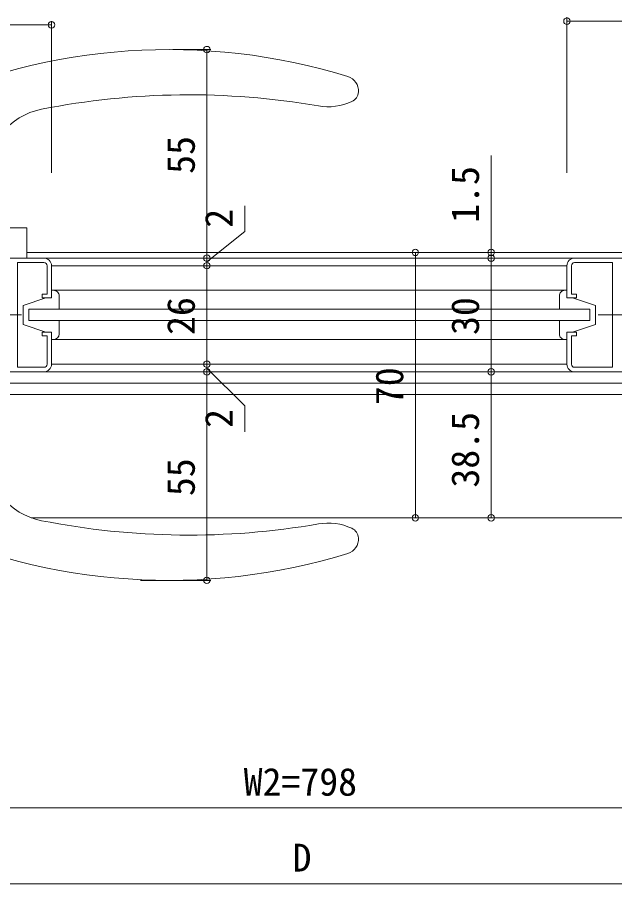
# Model space of a CAD drawing. Units: millimetres, scale not verified. Extents: x -1682 to -296, y -1188 to 1056.
# Drawn here: x -1028.3 to -870.6, y 523.7 to 752.2 of the extents above; entities that cross this region are included whole.
import ezdxf
from ezdxf.enums import TextEntityAlignment as Align

# ---------------------------------------------------------------- set-up
doc = ezdxf.new("R2010")
doc.units = ezdxf.units.MM
doc.header["$LTSCALE"] = 4
doc.linetypes.add('CHAIN1', pattern=[8, 5, -1, 1, -1])
doc.linetypes.add('DOUBLE_CHAIN2', pattern=[12.8, 9, -1, 0.6, -0.6, 0.6, -1])
for name, color, linetype, lineweight in [('0-3_YKK_11', 7, 'Continuous', 9), ('0-4_YKK_12', 2, 'Continuous', 9), ('0-5_YKK_13', 4, 'Continuous', 9), ('0-6_YKK_D', 6, 'Continuous', 9)]:
    doc.layers.add(name, color=color, linetype=linetype, lineweight=lineweight)
doc.styles.add('ＭＳ ゴシック', font='')
doc.styles.get('ＭＳ ゴシック').set_extended_font_data('MS Gothic')

msp = doc.modelspace()

# ---------------------------------------------------------------- linework, layer by layer
at = {"layer": '0-3_YKK_11'}
for p, q in [((-1077.039, 688.734), (-1021.239, 688.734)), ((-881.239, 688.733), (-824.239, 688.733)), ((-1028.239, 687.534), (-1028.239, 659.934)), ((-1021.239, 687.534), (-1028.239, 687.534)), ((-1020.439, 679.234), (-1020.439, 686.734)), ((-1019.239, 686.734), (-1019.239, 678.234)), ((-883.239, 678.233), (-883.239, 686.733)), ((-882.039, 686.733), (-882.039, 679.233)), ((-871.239, 687.533), (-881.239, 687.533)), ((-871.239, 659.933), (-871.239, 687.533)), ((-1021.739, 679.234), (-1020.439, 679.234)), ((-1021.739, 678.234), (-1021.739, 679.234)), ((-882.039, 679.233), (-880.739, 679.233)), ((-880.739, 679.233), (-880.739, 678.233)), ((-1019.239, 678.234), (-1021.739, 678.234)), ((-880.739, 678.233), (-883.239, 678.233)), ((-1021.739, 669.234), (-1019.239, 669.234)), ((-1021.739, 668.234), (-1021.739, 669.234)), ((-1020.439, 668.234), (-1021.739, 668.234)), ((-1020.439, 660.734), (-1020.439, 668.234)), ((-1019.239, 669.234), (-1019.239, 660.734)), ((-883.239, 669.233), (-880.739, 669.233)), ((-883.239, 660.733), (-883.239, 669.233)), ((-882.039, 668.233), (-882.039, 660.733)), ((-880.739, 668.233), (-882.039, 668.233)), ((-880.739, 669.233), (-880.739, 668.233)), ((-1021.239, 658.734), (-1078.239, 658.734)), ((-1028.239, 659.934), (-1021.239, 659.934)), ((-881.239, 659.933), (-871.239, 659.933)), ((-824.239, 658.733), (-881.239, 658.733))]:
    msp.add_line(p, q, dxfattribs=at)
for centre, radius, start, end in [((-1021.239, 686.734), 2, 359.99968, 89.99965), ((-881.239, 686.733), 2, 89.99968, 179.99965), ((-1021.239, 686.734), 0.8, 359.99968, 89.99965), ((-881.239, 686.733), 0.8, 89.99968, 179.99965), ((-1021.239, 660.734), 2, 269.99968, 359.99965), ((-1021.239, 660.734), 0.8, 269.99968, 359.99965), ((-881.239, 660.733), 2, 179.99968, 269.99965), ((-881.239, 660.733), 0.8, 179.99968, 269.99965)]:
    msp.add_arc(centre, radius, start, end, dxfattribs=at)
at = {"layer": '0-4_YKK_12'}
for p, q in [((-826.839, 690.233), (-1025.739, 690.234)), ((-881.239, 688.733), (-1021.239, 688.734)), ((-883.239, 686.733), (-1019.239, 686.734)), ((-1025.239, 675.234), (-1025.239, 672.234)), ((-877.239, 675.233), (-1025.239, 675.234)), ((-877.239, 672.233), (-877.239, 675.233)), ((-1076.133, 673.734), (-1027.145, 673.734)), ((-1025.239, 672.234), (-877.239, 672.233)), ((-883.239, 660.733), (-1019.239, 660.734)), ((-881.239, 658.733), (-1021.239, 658.734)), ((-828.339, 655.733), (-1033.239, 655.734)), ((-1183.739, 652.735), (-768.74, 652.732)), ((-819.24, 620.233), (-1024.582, 620.234))]:
    msp.add_line(p, q, dxfattribs=at)
at = {"layer": '0-5_YKK_13'}
for p, q in [((-1068.739, 696.734), (-1025.739, 696.734)), ((-1025.739, 696.734), (-1025.739, 688.734)), ((-1019.239, 680.234), (-883.239, 680.233)), ((-1019.239, 680.234), (-1018.739, 680.234)), ((-1019.239, 678.234), (-1019.239, 680.234)), ((-1017.239, 678.734), (-1017.239, 675.234)), ((-885.239, 678.733), (-885.239, 675.233)), ((-883.239, 680.233), (-883.739, 680.233)), ((-883.239, 678.233), (-883.239, 680.233)), ((-1020.739, 678.234), (-1026.739, 676.234)), ((-1020.739, 678.234), (-1019.239, 678.234)), ((-881.739, 678.233), (-883.239, 678.233)), ((-881.739, 678.233), (-875.739, 676.233)), ((-1026.739, 671.234), (-1026.739, 676.234)), ((-875.739, 671.233), (-875.739, 676.233)), ((-1017.239, 672.234), (-1017.239, 668.734)), ((-885.239, 672.233), (-885.239, 668.733)), ((-1020.739, 669.234), (-1026.739, 671.234)), ((-881.739, 669.233), (-875.739, 671.233)), ((-1019.239, 669.234), (-1020.739, 669.234)), ((-1019.239, 667.234), (-1019.239, 669.234)), ((-1019.239, 667.234), (-883.239, 667.233)), ((-1018.739, 667.234), (-1019.239, 667.234)), ((-883.739, 667.233), (-883.239, 667.233)), ((-883.239, 669.233), (-881.739, 669.233)), ((-883.239, 667.233), (-883.239, 669.233))]:
    msp.add_line(p, q, dxfattribs=at)
at = {"layer": '0-5_YKK_13', "linetype": 'DOUBLE_CHAIN2'}
msp.add_line((-1068.741, 688.731), (-1025.741, 688.731), dxfattribs=at)
at = {"layer": '0-5_YKK_13', "linetype": 'CHAIN1'}
msp.add_line((-875.039, 673.733), (-859.739, 673.733), dxfattribs=at)
at = {"layer": '0-5_YKK_13'}
for centre, radius, start, end in [((-988.24, 583.734), 160, 72.84904, 114.90578), ((-942.237, 732.796), 4, 356.38022, 72.84904), ((-983.031, 531.801), 200, 80.15193, 101.20049), ((-941.239, 732.733), 3, 294.72363, 356.38022), ((-946.258, 743.633), 15, 260.15193, 294.72363), ((-1018.383, 710.335), 18, 101.20049, 180.60918), ((-1018.739, 678.734), 1.5, 0, 90.00058), ((-883.739, 678.733), 1.5, 89.99908, 179.99966), ((-1018.739, 668.734), 1.5, 270, 0), ((-883.739, 668.733), 1.5, 179.99966, 269.99966), ((-1018.383, 637.133), 18, 179.39015, 258.79884), ((-983.029, 815.666), 200, 258.79884, 279.8474), ((-988.239, 763.734), 160, 245.09355, 287.15028), ((-946.259, 603.833), 15, 65.2757, 99.8474), ((-941.24, 614.733), 3, 3.61911, 65.2757), ((-942.238, 614.67), 4, 287.15028, 3.61911)]:
    msp.add_arc(centre, radius, start, end, dxfattribs=at)
at = {"layer": '0-6_YKK_D'}
for p, q in [((-883.239, 711.233), (-883.239, 752.235)), ((-1079.239, 750.234), (-1019.239, 750.234)), ((-1019.239, 711.234), (-1019.239, 751.234)), ((-883.239, 751.236), (-823.239, 751.235)), ((-987.239, 743.734), (-977.239, 743.734)), ((-978.239, 743.734), (-978.239, 688.734)), ((-968.239, 695.733), (-968.239, 702.533)), ((-978.239, 687.733), (-968.239, 695.733)), ((-886.239, 690.233), (-924.239, 690.233)), ((-923.239, 690.233), (-923.24, 620.233)), ((-886.239, 690.233), (-904.239, 690.233)), ((-1016.239, 688.734), (-977.239, 688.734)), ((-1016.239, 688.734), (-977.239, 688.734)), ((-978.239, 688.734), (-978.239, 686.734)), ((-886.239, 688.733), (-904.239, 688.733)), ((-886.239, 688.733), (-904.239, 688.733)), ((-903.239, 658.733), (-903.239, 688.733)), ((-903.239, 688.733), (-903.239, 685.333)), ((-1016.239, 686.734), (-977.239, 686.734)), ((-1016.239, 686.734), (-977.239, 686.734)), ((-978.239, 686.734), (-978.239, 660.734)), ((-978.239, 660.734), (-978.239, 664.133)), ((-1016.239, 660.734), (-977.239, 660.734)), ((-1016.239, 660.734), (-977.239, 660.734)), ((-978.239, 660.734), (-978.239, 658.733)), ((-978.239, 660.734), (-978.239, 658.733)), ((-1016.239, 658.734), (-977.239, 658.733)), ((-1016.239, 658.734), (-977.239, 658.733)), ((-978.239, 658.733), (-978.24, 603.734)), ((-978.239, 659.734), (-968.239, 649.734)), ((-978.239, 658.733), (-978.239, 655.334)), ((-886.239, 658.733), (-904.239, 658.733)), ((-886.239, 658.733), (-904.239, 658.733)), ((-903.24, 620.233), (-903.239, 658.733)), ((-968.239, 649.734), (-968.239, 642.934)), ((-886.239, 620.233), (-924.24, 620.233)), ((-886.239, 620.233), (-904.24, 620.233)), ((-995.74, 603.734), (-977.24, 603.734)), ((-804.74, 543.731), (-1098.74, 543.732)), ((-1122.24, 523.732), (-784.239, 523.732))]:
    msp.add_line(p, q, dxfattribs=at)
msp.add_lwpolyline([(-903.239, 688.733), (-903.239, 690.233), (-903.239, 715.833)], dxfattribs=at)
for centre in [(-883.239, 751.236), (-1019.239, 750.234), (-978.239, 743.734), (-923.239, 690.233), (-903.239, 690.233), (-978.239, 688.734), (-978.239, 688.734), (-903.239, 688.733), (-903.239, 688.733), (-978.239, 686.734), (-978.239, 686.734), (-978.239, 660.734), (-978.239, 660.734), (-978.239, 658.733), (-978.239, 658.733), (-903.239, 658.733), (-903.239, 658.733), (-923.24, 620.233), (-903.24, 620.233), (-978.24, 603.734)]:
    msp.add_circle(centre, 0.85, dxfattribs=at)

# ---------------------------------------------------------------- texts
at = {"layer": '0-6_YKK_D', "color": 4, "style": 'ＭＳ ゴシック'}
for s, rotation, p in [('55', 90, (-979.239, 710.953)), ('1.5', 90, (-904.239, 698.033)), ('2', 89.999, (-969.239, 696.733)), ('26', 90, (-979.239, 668.454)), ('30', 90, (-904.239, 668.453)), ('70', 90, (-924.239, 649.953)), ('2', 89.999, (-969.239, 643.933)), ('38.5', 90, (-904.24, 628.203)), ('55', 90, (-979.24, 625.954))]:
    msp.add_text(s, height=7.331, rotation=rotation, dxfattribs=at).set_placement(p, align=Align.BOTTOM_LEFT)
for s, p in [('W2=798', (-968.54, 544.732)), ('D', (-955.64, 524.732))]:
    msp.add_text(s, height=7.331, dxfattribs=at).set_placement(p, align=Align.BOTTOM_LEFT)

doc.saveas('drawing.dxf')
